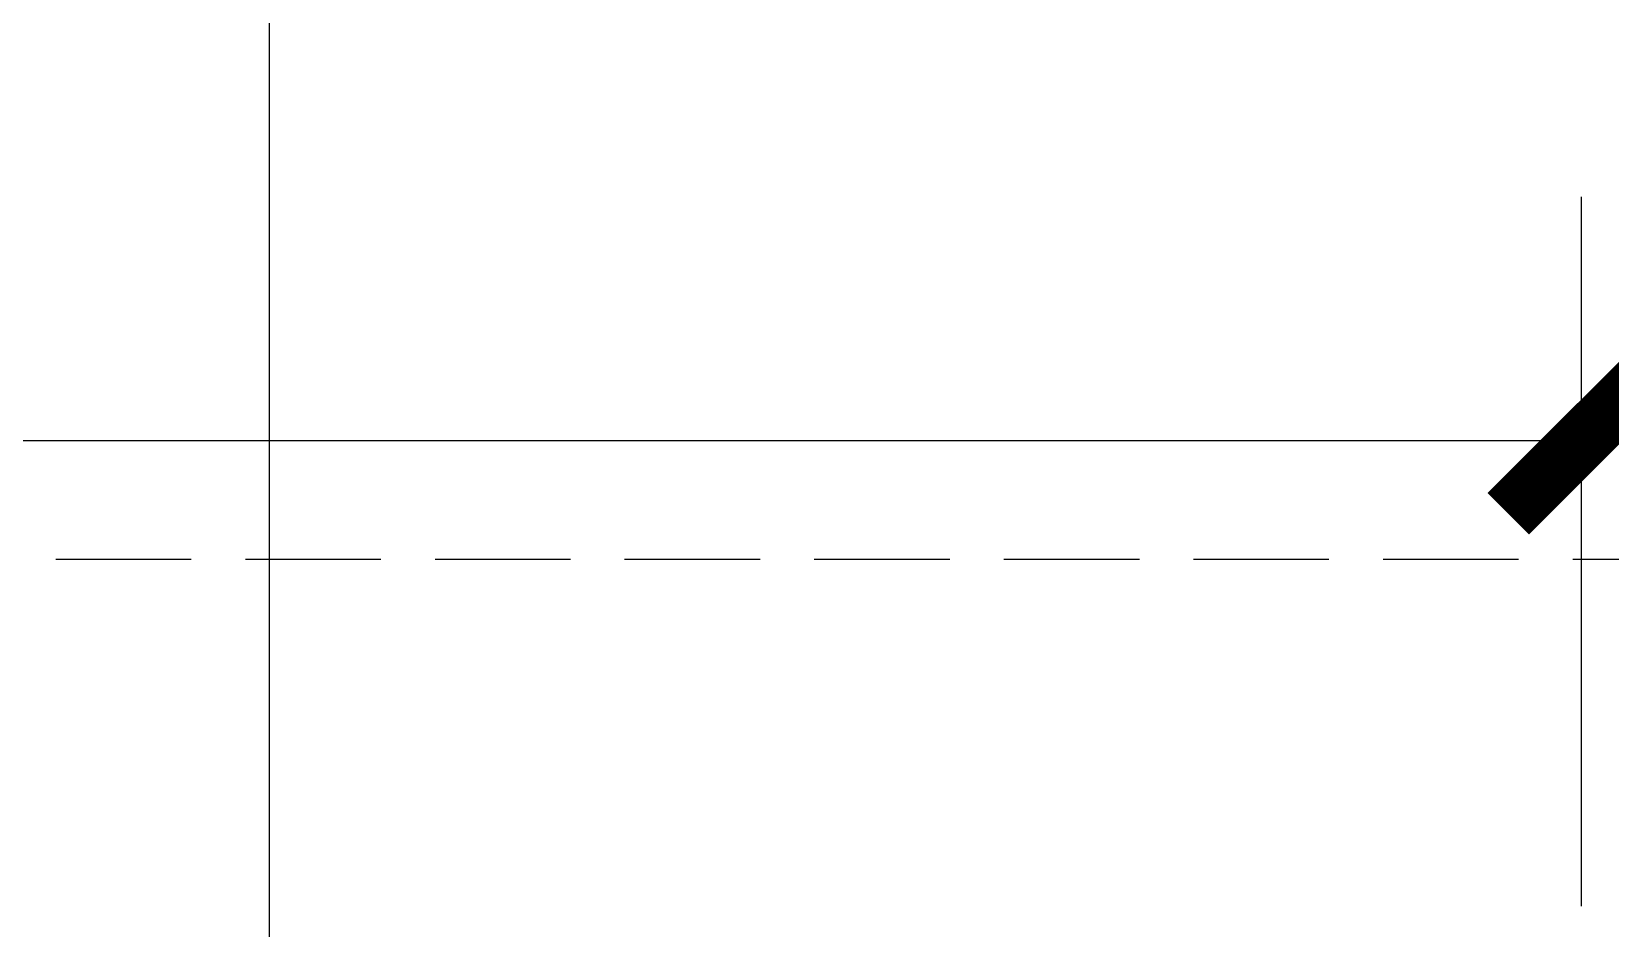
# Model space of a CAD drawing. Header units: inches. Extents: x 0 to 1813292486, y 0 to 3473589894.
# Drawn here: x 600539847 to 600542761, y 3473292127 to 3473293782 of the extents above; entities that cross this region are included whole.
import ezdxf

# ---------------------------------------------------------------- set-up
doc = ezdxf.new("R2010")
doc.units = ezdxf.units.IN
doc.header["$LTSCALE"] = 1000
doc.header["$MEASUREMENT"] = 0
doc.linetypes.add('AX-MALL-GIRD-200$0$DOTE', pattern=[2.4200000000000004, 2, -0.2, 0.02, -0.2])
doc.linetypes.add('AX-MALL-WALL-P02-QT$0$DASH', pattern=[0.35, 0.25, -0.1])
for name, color, linetype in [('A-Anno-Note', 241, 'Continuous'), ('AX-MALL-DIM-P02$0$A-Anno-Dims', 3, 'Continuous'), ('AX-MALL-DIM-P02$0$A-Detl-Thin', 131, 'Continuous'), ('AX-MALL-GIRD-200$0$A-Grid', 222, 'AX-MALL-GIRD-200$0$DOTE'), ('AX-MALL-P02-200$0$A-Anno-Note', 241, 'Continuous'), ('AX-MALL-WALL-P02$0$A-Anno-Note', 241, 'Continuous'), ('AX-MALL-WALL-P02-QT$0$A-Detl-Fine', 152, 'Continuous'), ('AX-MALL-WALL-P02-QT$0$A-Detl-Thin', 131, 'Continuous'), ('AX-MALL-WALL-P02-QT$0$A-Wind', 4, 'Continuous'), ('AX-MALL-ZTKD-P02$0$A-Anno-Note', 241, 'Continuous')]:
    doc.layers.add(name, color=color, linetype=linetype)
doc.styles.add('AX-MALL-DIM-P02$0$_TCH_DIM_T3', font='gbenor.shx')
doc.dimstyles.new('AX-MALL-DIM-P02$0$_TCH_ARCH&&180', dxfattribs={"dimtxt": 535.5, "dimasz": 270, "dimexe": 450, "dimexo": 450, "dimgap": 137.25, "dimtad": 1, "dimdec": 0, "dimzin": 0, "dimdsep": 46, "dimtxsty": 'AX-MALL-DIM-P02$0$_TCH_DIM_T3', "dimblk": 'AX-MALL-DIM-P02$0$_ArchTick', "dimcen": 0.09, "dimclrt": 7, "dimazin": 2, "dimtfac": 1, "dimtdec": 0, "dimtix": 1, "dimtmove": 2, "dimatfit": 3, "dimfxl": 500, "dimtolj": 1, "dimtzin": 0, "dimarcsym": 0})

# ---------------------------------------------------------------- blocks, each defined once
blk = doc.blocks.new('AX-MALL-GIRD-200')
at = {"layer": 'AX-MALL-GIRD-200$0$A-Grid'}
blk.add_line((600378016.9458635, 3473171563.05953), (600339287.4069142, 3473067599.332448), dxfattribs=at)
blk = doc.blocks.new('AX-MALL-WALL-P02-QT$0$fegehrthr')
at = {"layer": 'AX-MALL-WALL-P02-QT$0$A-Detl-Fine', "linetype": 'AX-MALL-WALL-P02-QT$0$DASH'}
blk.add_lwpolyline([(222005.0780134201, 136201.2522883415, 0.2537087923064233), (221083.1235963106, 136701.2522444725), (211327.1235877275, 136701.2510514259, 0.4142135622456414), (210227.1235996485, 135601.2510547638), (210227.1235996485, 134611.3328661919)], format="xyb", dxfattribs=at)
at = {"layer": 'AX-MALL-WALL-P02-QT$0$A-Detl-Thin'}
blk.add_lwpolyline([(232657.7768970728, 135661.3371844292, 0.2679491812892516), (231705.1489754915, 136211.3371453285), (221949.1489676237, 136211.335955143, 0.4142135621079996), (220849.1489810944, 135111.3359546661), (220849.1489795446, 134611.3444151878)], format="xyb", dxfattribs=at)
blk = doc.blocks.new('AX-MALL-WALL-P02-QT')
at = {"layer": 'AX-MALL-WALL-P02-QT$0$A-Detl-Thin', "rotation": 339.5681613092246}
blk.add_blockref('AX-MALL-WALL-P02-QT$0$fegehrthr', (600121810.7232074, 3473109514.681517), dxfattribs=at)
at = {"layer": 'AX-MALL-WALL-P02-QT$0$A-Wind'}
blk.add_blockref('AX-MALL-GIRD-200', (0, 0), dxfattribs=at)
blk = doc.blocks.new('AX-MALL-WALL-P02')
at = {"layer": 'AX-MALL-WALL-P02$0$A-Anno-Note'}
blk.add_blockref('AX-MALL-WALL-P02-QT', (0, 0), dxfattribs=at)
blk = doc.blocks.new('AX-MALL-ZTKD-P02')
at = {"layer": 'AX-MALL-ZTKD-P02$0$A-Anno-Note'}
blk.add_blockref('AX-MALL-GIRD-200', (0, 0), dxfattribs=at)
blk = doc.blocks.new('AX-MALL-DIM-P02$0$_ArchTick')
at = {"color": 0, "linetype": 'ByBlock', "const_width": 0.4}
blk.add_lwpolyline([(-0.5, -0.5), (0.5, 0.5)], dxfattribs=at)
blk = doc.blocks.new('*D1110')
at = {"layer": 'AX-MALL-DIM-P02$0$A-Anno-Dims', "color": 0, "lineweight": -2, "transparency": 16777216}
for p, q in [((600366684.9401686, 3473163487.724565), (600367142.0182917, 3473164714.682806)), ((600366984.9264646, 3473164292.99316), (600376563.8648483, 3473160724.556165)), ((600376263.8785523, 3473159919.28757), (600376720.9566754, 3473161146.245811))]:
    blk.add_line(p, q, dxfattribs=at)
at = {"layer": 'AX-MALL-DIM-P02$0$A-Anno-Dims', "color": 0, "lineweight": -2, "transparency": 16777216, "xscale": 270, "yscale": 270, "zscale": 270}
for p, rotation in [((600366984.9264646, 3473164292.99316), 159.5681541023992), ((600376563.8648483, 3473160724.556165), 339.5681541023992)]:
    blk.add_blockref('AX-MALL-DIM-P02$0$_ArchTick', p, dxfattribs=dict(at, rotation=rotation))
at = {"layer": 'AX-MALL-DIM-P02$0$A-Anno-Dims', "color": 7, "transparency": 16777216, "insert": (600371915.7783009, 3473162888.295344), "char_height": 535.5, "attachment_point": 5, "rotation": 339.5681541023992, "style": 'AX-MALL-DIM-P02$0$_TCH_DIM_T3'}
blk.add_mtext('\\A1;10222', dxfattribs=at)
blk = doc.blocks.new('AX-MALL-DIM-P02')
at = {"layer": 'AX-MALL-DIM-P02$0$A-Detl-Thin'}
blk.add_blockref('AX-MALL-ZTKD-P02', (-2.384185791015625e-06, 9.5367431640625e-07), dxfattribs=at)
at = {"layer": 'AX-MALL-DIM-P02$0$A-Anno-Dims'}
dim = blk.add_aligned_dim(p1=(600366527.8483415, 3473163066.034919), p2=(600376106.7867249, 3473159497.597924), distance=1309.3307206168324, dimstyle='AX-MALL-DIM-P02$0$_TCH_ARCH&&180', dxfattribs=at)
dim.commit()
dim.dimension.update_dxf_attribs({"geometry": '*D1110', "text_midpoint": (600371915.7783009, 3473162888.295344)})
blk = doc.blocks.new('AX-MALL-P02-200')
at = {"layer": 'AX-MALL-P02-200$0$A-Anno-Note'}
blk.add_blockref('AX-MALL-WALL-P02', (0, 0), dxfattribs=at)
blk.add_blockref('AX-MALL-DIM-P02', (0, 0), dxfattribs=at)

msp = doc.modelspace()

# ---------------------------------------------------------------- block references
at = {"layer": 'A-Anno-Note', "rotation": 20.43183869077545}
msp.add_blockref('AX-MALL-P02-200', (1250392458.527329, 9048125.682563305), dxfattribs=at)

doc.saveas('drawing.dxf')
